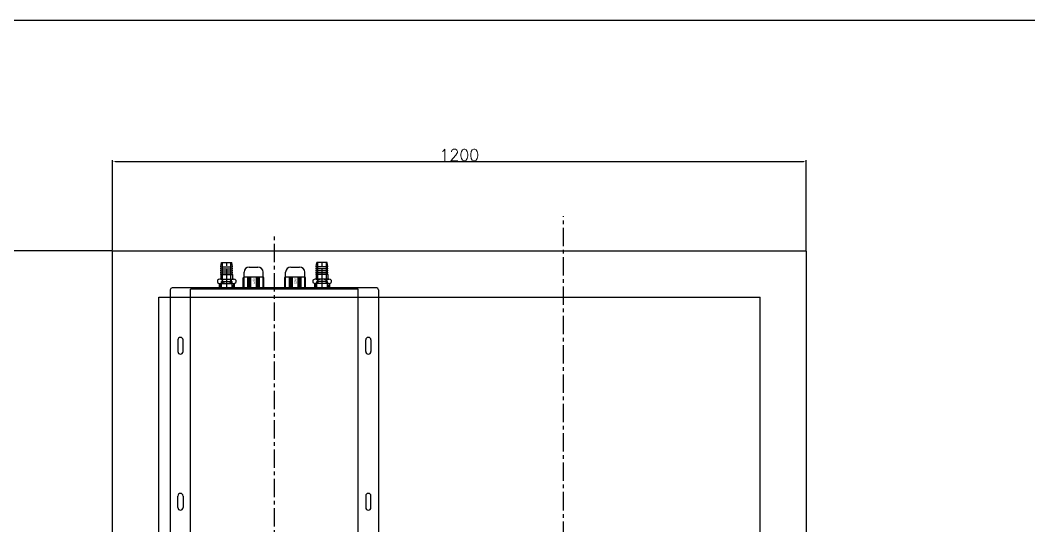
# Model space of a CAD drawing. Header units: millimetres. Extents: x 30636 to 38225, y -21023 to -5848.
# Drawn here: x 34054 to 35798, y -6723 to -5848 of the extents above; entities that cross this region are included whole.
import ezdxf

# ---------------------------------------------------------------- set-up
doc = ezdxf.new("R2010")
doc.units = ezdxf.units.MM
doc.linetypes.add('CENTER', pattern=[50.8, 31.75, -6.35, 6.35, -6.35])
doc.linetypes.add('HIDDEN', pattern=[0.375, 0.25, -0.125])
for name, color, linetype in [('CL', 1, 'CENTER'), ('HL', 2, 'HIDDEN'), ('RD', 1, 'Continuous'), ('TITLE', 7, 'Continuous')]:
    doc.layers.add(name, color=color, linetype=linetype)
doc.styles.add('ADESK1', font='simplex.shx')
doc.styles.get("Standard").update_dxf_attribs({"font": 'arial.ttf', "oblique": 15, "height": 10})
doc.dimstyles.new('ISO-25', dxfattribs={"dimtxt": 10, "dimasz": 2.5, "dimexe": 1.25, "dimexo": 0.625, "dimtad": 1, "dimtxsty": 'Standard', "dimcen": 2.5, "dimclrd": 1, "dimclre": 1, "dimclrt": 1, "dimadec": 0, "dimazin": 0, "dimtfac": 1, "dimtmove": 0, "dimatfit": 3, "dimfxl": 1, "dimtfillclr": 1, "dimarcsym": 0})

# ---------------------------------------------------------------- blocks, each defined once
blk = doc.blocks.new('*D1129')
at = {"color": 1, "lineweight": -2, "transparency": 16777216}
for p, q in [((34212, -6247.4), (34013.2, -6247.4)), ((34015.7, -6252.4), (34015.7, -7442.4)), ((34212, -7447.4), (34013.2, -7447.4))]:
    blk.add_line(p, q, dxfattribs=at)
at = {"color": 1, "transparency": 16777216}
for points in [[(34014.9, -6252.4), (34016.5, -6252.4), (34015.7, -6247.4)], [(34014.9, -7442.4), (34016.5, -7442.4), (34015.7, -7447.4)]]:
    blk.add_solid(points, dxfattribs=at)
at = {"layer": 'Defpoints', "color": 0, "transparency": 16777216}
for p in [(34213.2, -6247.4), (34015.7, -7447.4), (34213.2, -7447.4)]:
    blk.add_point(p, dxfattribs=at)
at = {"color": 1, "transparency": 16777216, "insert": (34004.4, -6847.4), "char_height": 20, "attachment_point": 5, "rotation": 90, "style": 'ADESK1'}
blk.add_mtext('1200', dxfattribs=at)
blk = doc.blocks.new('*D1130')
at = {"color": 1, "lineweight": -2, "transparency": 16777216}
for p, q in [((34213.2, -6246.2), (34213.2, -6090.1)), ((34218.2, -6092.6), (35408.2, -6092.6)), ((35413.2, -6246.2), (35413.2, -6090.1))]:
    blk.add_line(p, q, dxfattribs=at)
at = {"color": 1, "transparency": 16777216}
for points in [[(34218.2, -6091.8), (34218.2, -6093.4), (34213.2, -6092.6)], [(35408.2, -6091.8), (35408.2, -6093.4), (35413.2, -6092.6)]]:
    blk.add_solid(points, dxfattribs=at)
at = {"layer": 'Defpoints', "color": 0, "transparency": 16777216}
for p in [(35413.2, -6092.6), (34213.2, -6247.4), (35413.2, -6247.4)]:
    blk.add_point(p, dxfattribs=at)
at = {"color": 1, "transparency": 16777216, "insert": (34813.2, -6081.3), "char_height": 20, "attachment_point": 5, "style": 'ADESK1'}
blk.add_mtext('1200', dxfattribs=at)

msp = doc.modelspace()

# ---------------------------------------------------------------- linework, layer by layer
at = {"color": 1, "linetype": 'CENTER'}
for p, q in [((34993.24794, -7407.42669), (34993.24794, -6187.42669)), ((34493.24794, -7435.36976), (34493.24794, -6219.31888))]:
    msp.add_line(p, q, dxfattribs=at)
for p, q in [((34213.24794, -7447.42669), (34213.24794, -6247.42669)), ((34213.24794, -6247.42669), (35413.24794, -6247.42669)), ((35413.24794, -6247.42669), (35413.24794, -7447.42669)), ((34400.75014, -6274.97742), (34401.71081, -6267.62956)), ((34400.75014, -6274.97742), (34420.75014, -6274.97742)), ((34400.75014, -6278.23345), (34401.18775, -6274.97742)), ((34400.75014, -6278.23345), (34420.75014, -6278.23345)), ((34400.75014, -6281.6175), (34401.20496, -6278.23345)), ((34401.71081, -6267.62956), (34419.78947, -6267.62956)), ((34420.75014, -6274.97742), (34419.78947, -6267.62956)), ((34420.75014, -6281.6175), (34420.29533, -6278.23345)), ((34420.75014, -6278.23345), (34420.31253, -6274.97742)), ((34565.74795, -6274.97742), (34566.70862, -6267.62956)), ((34585.74795, -6274.97742), (34565.74795, -6274.97742)), ((34565.74795, -6278.23345), (34566.18556, -6274.97742)), ((34585.74795, -6278.23345), (34565.74795, -6278.23345)), ((34565.74795, -6281.6175), (34566.20276, -6278.23345)), ((34584.78727, -6267.62956), (34566.70862, -6267.62956)), ((34585.74795, -6274.97742), (34584.78727, -6267.62956)), ((34585.74795, -6281.6175), (34585.29313, -6278.23345)), ((34585.74795, -6278.23345), (34585.31034, -6274.97742)), ((34394.98848, -6297.92956), (34394.98848, -6301.92956)), ((34402.86931, -6296.42956), (34398.9289, -6296.42956)), ((34400.75014, -6281.6175), (34420.75014, -6281.6175)), ((34400.75014, -6285.12956), (34401.22216, -6281.6175)), ((34400.75014, -6288.12956), (34401.15334, -6285.12956)), ((34400.75014, -6285.12956), (34420.75014, -6285.12956)), ((34400.75014, -6288.12956), (34400.75014, -6296.42956)), ((34400.75014, -6288.12956), (34420.75014, -6288.12956)), ((34400.75014, -6296.42956), (34420.75014, -6296.42956)), ((34402.86931, -6296.42956), (34418.63097, -6296.42956)), ((34402.86931, -6297.92956), (34402.86931, -6301.92956)), ((34418.63097, -6296.42956), (34422.57139, -6296.42956)), ((34418.63097, -6297.92956), (34418.63097, -6301.92956)), ((34420.75014, -6285.12956), (34420.27812, -6281.6175)), ((34420.75014, -6288.12956), (34420.34694, -6285.12956)), ((34420.75014, -6288.12956), (34420.34694, -6285.12956)), ((34420.75014, -6288.12956), (34420.75014, -6296.42956)), ((34426.5118, -6297.92956), (34426.5118, -6301.92956)), ((34559.98628, -6297.92956), (34559.98628, -6301.92956)), ((34567.86711, -6296.42956), (34563.9267, -6296.42956)), ((34585.74795, -6281.6175), (34565.74795, -6281.6175)), ((34565.74795, -6285.12956), (34566.21997, -6281.6175)), ((34585.74795, -6285.12956), (34565.74795, -6285.12956)), ((34565.74795, -6288.12956), (34566.15115, -6285.12956)), ((34565.74795, -6288.12956), (34566.15115, -6285.12956)), ((34565.74795, -6288.12956), (34565.74795, -6296.42956)), ((34585.74795, -6288.12956), (34565.74795, -6288.12956)), ((34585.74795, -6296.42956), (34565.74795, -6296.42956)), ((34583.62878, -6296.42956), (34567.86711, -6296.42956)), ((34567.86711, -6297.92956), (34567.86711, -6301.92956)), ((34583.62878, -6296.42956), (34587.56919, -6296.42956)), ((34583.62878, -6297.92956), (34583.62878, -6301.92956)), ((34585.74795, -6285.12956), (34585.27592, -6281.6175)), ((34585.74795, -6288.12956), (34585.34475, -6285.12956)), ((34585.74795, -6288.12956), (34585.74795, -6296.42956)), ((34591.50961, -6297.92956), (34591.50961, -6301.92956)), ((34397.70014, -6303.42956), (34397.70014, -6311.42668)), ((34398.9289, -6303.42956), (34422.57139, -6303.42956)), ((34423.80014, -6303.42956), (34423.80014, -6311.42668)), ((34562.69795, -6303.42956), (34562.69795, -6311.42668)), ((34587.56919, -6303.42956), (34563.9267, -6303.42956)), ((34588.79795, -6303.42956), (34588.79795, -6311.42668)), ((34293.24794, -6327.42669), (35333.24794, -6327.42669)), ((34293.24794, -7367.42669), (34293.24794, -6327.42669)), ((35333.24794, -7367.42669), (35333.24794, -6327.42669))]:
    msp.add_line(p, q)
at = {"color": 6}
for p, q in [((34449.74904, -6275.28668), (34464.74904, -6275.28668)), ((34521.74904, -6275.28668), (34536.74904, -6275.28668)), ((34439.24904, -6293.78668), (34440.74904, -6292.28668)), ((34439.24904, -6311.42668), (34439.24904, -6293.78668)), ((34439.99904, -6311.42668), (34439.99904, -6293.03668)), ((34440.74904, -6293.29025), (34440.74904, -6284.28668)), ((34440.74904, -6292.28668), (34452.37404, -6292.28668)), ((34440.74904, -6311.42668), (34440.74904, -6293.29025)), ((34448.62404, -6293.78668), (34447.12404, -6292.28668)), ((34447.12404, -6311.42668), (34447.12404, -6292.28668)), ((34450.87404, -6293.78668), (34448.62404, -6293.78668)), ((34448.62404, -6311.42668), (34448.62404, -6293.78668)), ((34450.87404, -6293.78668), (34452.37404, -6292.28668)), ((34450.87404, -6311.42668), (34450.87404, -6293.78668)), ((34452.37404, -6292.28668), (34473.74904, -6292.28668)), ((34452.37404, -6311.42668), (34452.37404, -6292.28668)), ((34462.12404, -6311.42668), (34462.12404, -6292.28668)), ((34463.62404, -6293.78668), (34462.12404, -6292.28668)), ((34463.62404, -6311.42668), (34463.62404, -6293.78668)), ((34465.87404, -6293.78668), (34463.62404, -6293.78668)), ((34465.87404, -6293.78668), (34467.37404, -6292.28668)), ((34465.87404, -6311.42668), (34465.87404, -6293.78668)), ((34467.37404, -6311.42668), (34467.37404, -6292.28668)), ((34473.74904, -6293.78668), (34473.74904, -6284.28668)), ((34475.24904, -6293.78668), (34473.74904, -6292.28668)), ((34473.74904, -6311.42668), (34473.74904, -6293.29025)), ((34474.49904, -6311.42668), (34474.49904, -6293.03668)), ((34475.24904, -6311.42668), (34475.24904, -6293.78668)), ((34511.24904, -6293.78668), (34512.74904, -6292.28668)), ((34511.24904, -6311.42668), (34511.24904, -6293.78668)), ((34511.99904, -6311.42668), (34511.99904, -6293.03668)), ((34512.74904, -6293.29025), (34512.74904, -6284.28668)), ((34512.74904, -6292.28668), (34524.37404, -6292.28668)), ((34512.74904, -6311.42668), (34512.74904, -6293.29025)), ((34520.62404, -6293.78668), (34519.12404, -6292.28668)), ((34519.12404, -6311.42668), (34519.12404, -6292.28668)), ((34522.87404, -6293.78668), (34520.62404, -6293.78668)), ((34520.62404, -6311.42668), (34520.62404, -6293.78668)), ((34522.87404, -6293.78668), (34524.37404, -6292.28668)), ((34522.87404, -6311.42668), (34522.87404, -6293.78668)), ((34524.37404, -6292.28668), (34545.74904, -6292.28668)), ((34524.37404, -6311.42668), (34524.37404, -6292.28668)), ((34534.12404, -6311.42668), (34534.12404, -6292.28668)), ((34535.62404, -6293.78668), (34534.12404, -6292.28668)), ((34535.62404, -6311.42668), (34535.62404, -6293.78668)), ((34537.87404, -6293.78668), (34535.62404, -6293.78668)), ((34537.87404, -6293.78668), (34539.37404, -6292.28668)), ((34537.87404, -6311.42668), (34537.87404, -6293.78668)), ((34539.37404, -6311.42668), (34539.37404, -6292.28668)), ((34545.74904, -6293.78668), (34545.74904, -6284.28668)), ((34547.24904, -6293.78668), (34545.74904, -6292.28668)), ((34545.74904, -6311.42668), (34545.74904, -6293.29025)), ((34546.49904, -6311.42668), (34546.49904, -6293.03668)), ((34547.24904, -6311.42668), (34547.24904, -6293.78668)), ((34489.70823, -6311.42956), (34424.78986, -6311.42956)), ((34439.24904, -6311.42668), (34475.24904, -6311.42668)), ((34561.70823, -6311.42956), (34496.78986, -6311.42956)), ((34511.24904, -6311.42668), (34547.24904, -6311.42668))]:
    msp.add_line(p, q, dxfattribs=at)
msp.add_lwpolyline([(33175.20299, -5848.02774), (38224.80745, -5848.02774), (38224.80745, -9766.72826), (33175.20299, -9766.72826)], close=True)
for centre, start, end in [((34449.74904, -6284.28668), 90, 180), ((34464.74904, -6284.28668), 0, 90), ((34521.74904, -6284.28668), 90, 180), ((34536.74904, -6284.28668), 0, 90)]:
    msp.add_arc(centre, 9, start, end, dxfattribs=at)
for centre, radius, start, end in [((34398.9289, -6302.35519), 5.92562, 48.31929341, 131.68070659), ((34410.75014, -6317.88206), 21.4525, 68.44698941, 111.55301059), ((34422.57139, -6302.35519), 5.92562, 48.31929341, 131.68070659), ((34563.9267, -6302.35519), 5.92562, 48.31929341, 131.68070659), ((34575.74795, -6317.88206), 21.4525, 68.44698941, 111.55301059), ((34587.56919, -6302.35519), 5.92562, 48.31929341, 131.68070659), ((34398.9289, -6297.50394), 5.92562, 228.31929341, 311.68070659), ((34410.75014, -6281.97706), 21.4525, 248.44698941, 291.55301059), ((34422.57139, -6297.50394), 5.92562, 228.31929341, 311.68070659), ((34563.9267, -6297.50394), 5.92562, 228.31929341, 311.68070659), ((34575.74795, -6281.97706), 21.4525, 248.44698941, 291.55301059), ((34587.56919, -6297.50394), 5.92562, 228.31929341, 311.68070659)]:
    msp.add_arc(centre, radius, start, end)
at = {"layer": 'CL'}
for p, q in [((34410.75014, -6311.42668), (34410.75014, -6265.62956)), ((34575.74795, -6311.42668), (34575.74795, -6265.62956))]:
    msp.add_line(p, q, dxfattribs=at)
at = {"layer": 'HL'}
for p, q in [((34403.40014, -6300.22956), (34403.40014, -6267.62956)), ((34418.10014, -6300.22956), (34418.10014, -6267.62956)), ((34568.39795, -6300.22956), (34568.39795, -6267.62956)), ((34583.09795, -6300.22956), (34583.09795, -6267.62956)), ((34401.47514, -6300.22956), (34420.02514, -6300.22956)), ((34401.47514, -6311.42668), (34401.47514, -6300.22956)), ((34420.02514, -6311.42668), (34420.02514, -6300.22956)), ((34585.02295, -6300.22956), (34566.47295, -6300.22956)), ((34566.47295, -6311.42668), (34566.47295, -6300.22956)), ((34585.02295, -6311.42668), (34585.02295, -6300.22956))]:
    msp.add_line(p, q, dxfattribs=at)
at = {"layer": 'RD'}
for p, q in [((34397.70014, -6303.42956), (34399.76034, -6306.99792)), ((34399.76034, -6311.42668), (34399.76034, -6306.99792)), ((34423.80014, -6303.42956), (34421.73995, -6306.99792)), ((34421.73995, -6311.42668), (34421.73995, -6306.99792)), ((34562.69795, -6303.42956), (34564.75814, -6306.99792)), ((34564.75814, -6311.42668), (34564.75814, -6306.99792)), ((34588.79795, -6303.42956), (34586.73775, -6306.99792)), ((34586.73775, -6311.42668), (34586.73775, -6306.99792))]:
    msp.add_line(p, q, dxfattribs=at)
at = {"layer": 'TITLE', "color": 140}
for p, q in [((34313.24795, -6314.42668), (34313.24795, -6780.42669)), ((34670.24794, -6311.42668), (34316.24795, -6311.42668)), ((34673.24794, -6314.42668), (34673.24794, -6780.42669)), ((34326.24795, -6401.44579), (34326.24795, -6421.44579)), ((34335.24795, -6421.44579), (34335.24795, -6401.44579)), ((34651.24795, -6421.44579), (34651.24795, -6401.44579)), ((34660.24795, -6401.44579), (34660.24795, -6421.44579)), ((34326.24795, -6691.42722), (34326.24795, -6671.42722)), ((34335.24795, -6671.42722), (34335.24795, -6691.42722)), ((34651.24795, -6671.42722), (34651.24795, -6691.42722)), ((34660.24795, -6691.42722), (34660.24795, -6671.42722))]:
    msp.add_line(p, q, dxfattribs=at)
at = {"layer": 'TITLE', "color": 5}
for p, q in [((34348.24794, -6781.42668), (34348.24794, -6313.42668)), ((34638.24795, -6313.42668), (34348.24794, -6313.42668)), ((34638.24795, -6781.42668), (34638.24795, -6313.42668))]:
    msp.add_line(p, q, dxfattribs=at)
at = {"layer": 'TITLE', "color": 140}
for centre, radius, start, end in [((34316.24795, -6314.42668), 3, 90, 180), ((34670.24794, -6314.42668), 3, 0, 90), ((34330.74795, -6401.44579), 4.5, 0, 180), ((34655.74795, -6401.44579), 4.5, 0, 180), ((34330.74795, -6421.44579), 4.5, 180, 0), ((34655.74795, -6421.44579), 4.5, 180, 0), ((34330.74795, -6671.42722), 4.5, 0, 180), ((34655.74795, -6671.42722), 4.5, 0, 180), ((34330.74795, -6691.42722), 4.5, 180, 0), ((34655.74795, -6691.42722), 4.5, 180, 0)]:
    msp.add_arc(centre, radius, start, end, dxfattribs=at)

# ---------------------------------------------------------------- texts
at = {"layer": 'TITLE', "char_height": 3.1473554, "width": 60.2900529, "attachment_point": 8, "rotation": 270}
for insert in [(34455.59921, -6299.34562), (34527.59921, -6299.34562)]:
    msp.add_mtext('{\\fArial|b0|i0|c0|p34;pg21}', dxfattribs=dict(at, insert=insert))

# ---------------------------------------------------------------- dimensions: what is measured, and where the dimension line sits
dim = msp.add_linear_dim(base=(35413.24794, -6092.58413), p1=(34213.24794, -6247.42669), p2=(35413.24794, -6247.42669), dimstyle='ISO-25', override={"dimscale": 2, "dimdec": 4, "dimtxsty": 'ADESK1', "dimadec": 4, "dimtdec": 4})
dim.commit()
dim.dimension.update_dxf_attribs({"geometry": '*D1130', "text_midpoint": (34813.24794, -6081.33413)})
dim = msp.add_linear_dim(base=(34015.69128, -7447.42669), p1=(34213.24794, -6247.42669), p2=(34213.24794, -7447.42669), angle=90, dimstyle='ISO-25', override={"dimscale": 2, "dimdec": 4, "dimtxsty": 'ADESK1', "dimadec": 4, "dimtdec": 4})
dim.commit()
dim.dimension.update_dxf_attribs({"geometry": '*D1129', "text_midpoint": (34004.44128, -6847.42669)})

doc.saveas('drawing.dxf')
